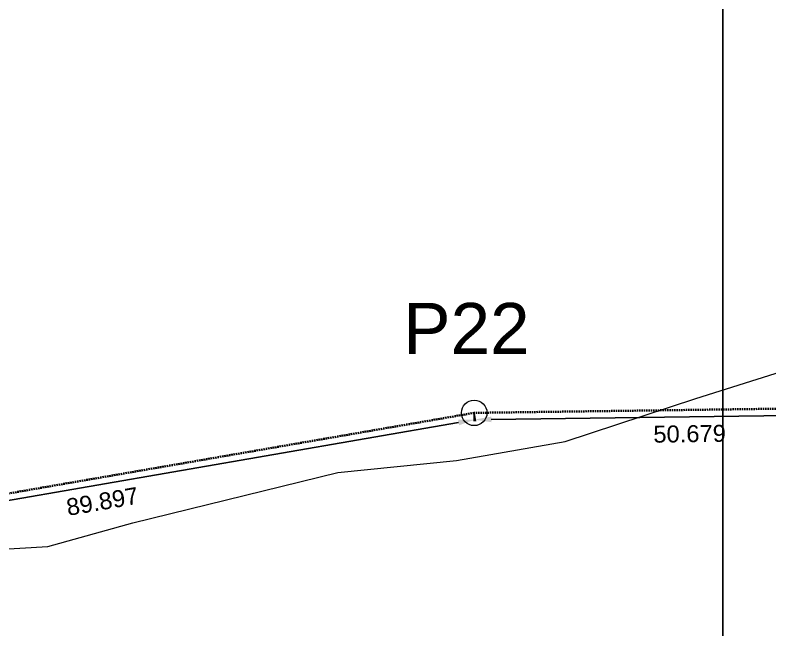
# Model space of a CAD drawing. Header units: millimetres. Extents: x 736950 to 740938, y 8500595 to 8502163.
# Drawn here: x 737816.6 to 737905.6, y 8501312.5 to 8501384.9 of the extents above; entities that cross this region are included whole.
import ezdxf
from ezdxf.enums import TextEntityAlignment as Align

# ---------------------------------------------------------------- set-up
doc = ezdxf.new("R2010")
doc.units = ezdxf.units.MM
doc.linetypes.add('DASHED', pattern=[0.75, 0.5, -0.25])
for name, color, linetype, lineweight in [('COTAS', 40, 'Continuous', 5), ('CUADROS', 9, 'Continuous', 20), ('PERIMETRO', 7, 'Continuous', 35), ('pista', 251, 'Continuous', 5), ('saiwite', 5, 'Continuous', 5)]:
    doc.layers.add(name, color=color, linetype=linetype, lineweight=lineweight)
doc.layers.add('Cuadricula Coordenadas', color=5, linetype='Continuous')
doc.styles.add('COTAS', font='arial.ttf')
doc.styles.add('CUADROS', font='arial.ttf')
doc.dimstyles.new('Copy of GenDist', dxfattribs={"dimtxt": 2, "dimasz": 2, "dimexe": 0.18, "dimexo": 0.0625, "dimgap": 1, "dimtad": 2, "dimdec": 3, "dimzin": 1, "dimdsep": 46, "dimtxsty": 'COTAS', "dimcen": 0.09, "dimadec": 3, "dimazin": 0, "dimtfac": 1, "dimtdec": 3, "dimtofl": 0, "dimtmove": 0, "dimatfit": 3, "dimfxl": 1, "dimtolj": 1, "dimtzin": 0, "dimarcsym": 0})

# ---------------------------------------------------------------- blocks, each defined once
blk = doc.blocks.new('*D170')
at = {"layer": 'COTAS', "color": 0, "lineweight": -2, "transparency": 16777216}
for p, q in [((737921.3914411347, 8501338.685259065), (737921.4039892543, 8501337.76962917)), ((737870.7170669332, 8501337.990799323), (737870.7296150527, 8501337.075169427)), ((737919.4017104844, 8501337.922206128), (737872.726960717, 8501337.282558668))]:
    blk.add_line(p, q, dxfattribs=at)
at = {"layer": 'COTAS', "color": 0, "transparency": 16777216}
for points in [[(737919.3971427941, 8501338.255508164), (737919.4062781747, 8501337.588904092), (737921.4015227015, 8501337.94961227)], [(737872.7223930267, 8501337.615860704), (737872.7315284073, 8501336.949256632), (737870.7271484999, 8501337.255152527)]]:
    blk.add_solid(points, dxfattribs=at)
at = {"layer": 'Defpoints', "color": 0, "transparency": 16777216}
for p in [(737921.3905846928, 8501338.747753197), (737870.7162104913, 8501338.053293455), (737870.7271484999, 8501337.255152527)]:
    blk.add_point(p, dxfattribs=at)
at = {"layer": 'COTAS', "color": 0, "transparency": 16777216, "insert": (737896.0920315072, 8501335.581426192), "char_height": 2, "attachment_point": 5, "rotation": 0.7851526971485969, "style": 'COTAS'}
blk.add_mtext('\\A1;50.679', dxfattribs=at)
blk = doc.blocks.new('*D171')
at = {"layer": 'COTAS', "color": 0, "lineweight": -2, "transparency": 16777216}
for p, q in [((737870.7268724409, 8501337.991709588), (737870.8829656921, 8501337.090108419)), ((737868.8815754931, 8501336.926287571), (737784.2435010294, 8501322.272987777)), ((737782.1474304083, 8501322.65604502), (737782.3035236595, 8501321.75444385))]:
    blk.add_line(p, q, dxfattribs=at)
at = {"layer": 'COTAS', "color": 0, "transparency": 16777216}
for points in [[(737868.8247117619, 8501337.254734868), (737868.9384392244, 8501336.597840274), (737870.8522592774, 8501337.26746996)], [(737784.1866372982, 8501322.601435075), (737784.3003647607, 8501321.94454048), (737782.2728172448, 8501321.93180539)]]:
    blk.add_solid(points, dxfattribs=at)
at = {"layer": 'Defpoints', "color": 0, "transparency": 16777216}
for p in [(737870.7162104913, 8501338.053293455), (737782.1367684586, 8501322.717628887), (737782.2728172448, 8501321.93180539)]:
    blk.add_point(p, dxfattribs=at)
at = {"layer": 'COTAS', "color": 0, "transparency": 16777216, "insert": (737826.9073279651, 8501327.608117875), "char_height": 2, "attachment_point": 5, "rotation": 9.822194070687267, "style": 'COTAS'}
blk.add_mtext('\\A1;89.897', dxfattribs=at)

msp = doc.modelspace()

# ---------------------------------------------------------------- hatches: boundary and pattern name
at = {"layer": 'pista'}
h = msp.add_hatch(dxfattribs=at)
h.set_pattern_fill('HONEY', color=256, scale=3, angle=9.94991650582834, style=0)
h.set_pattern_definition([(9.94991650582834, (1479841.21072825, -18.49207214638591), (0.4979252195647159, 0.4170677100899267), [0.375, -0.75]), (129.9499165058283, (1479841.21072825, -18.49207214638591), (-0.6101538418184378, 0.222682034283025), [0.3749999999999999, -0.7499999999999998]), (69.94991650582834, (1479841.21072825, -18.49207214638591), (-0.112228622253722, 0.6397497443729518), [-0.75, 0.375])])
h.paths.add_polyline_path([(737744.7999806425, 8501250.923935566), (737743.4751223363, 8501250.754223157), (737756.465848178, 8501242.026572531), (737763.5739612179, 8501242.006896213), (737770.002546867, 8501243.455222024), (737769.8468594846, 8501244.342704736), (737763.4750639071, 8501242.907173423), (737756.7405500773, 8501242.925815564)])
h.paths.add_polyline_path([(737794.2809870465, 8501256.017245878), (737809.7820272583, 8501263.709828075), (737823.391616501, 8501273.483615467), (737837.0791595323, 8501280.557800073), (737851.5530432165, 8501285.77819753), (737870.8510758049, 8501293.050216693, -0.9976846880626209), (737871.0089264096, 8501292.63424804), (737865.2748787645, 8501289.581801567, 0.7845063948290762), (737866.1540430214, 8501286.121818589), (737883.2588851704, 8501291.348365877), (737897.4188924351, 8501296.516943583), (737903.2981396064, 8501301.44146652, -0.5512150924587264), (737904.1219025984, 8501301.177325813), (737906.855912117, 8501297.98174819, 0.5618964424650519), (737910.2738656431, 8501298.536066804), (737914.22079628, 8501308.558674501), (737925.6412323939, 8501300.72656757, 0.340189525830376), (737928.7023693406, 8501300.894137181), (737936.9171069289, 8501306.117412793, -0.358727273887905), (737938.1716059428, 8501305.962964654), (737943.1732157968, 8501301.051021611, 0.3417074120720416), (737946.0555081918, 8501300.709858142), (737955.8779356404, 8501307.072689936), (737971.8320576148, 8501314.464803053), (737988.5677626224, 8501323.411181662), (738023.1375471824, 8501336.282937778), (738044.4246208373, 8501357.728329657), (738061.4456776979, 8501362.208386911), (738078.9085143938, 8501363.070318012), (738112.0997810266, 8501372.051506756), (738118.6561313582, 8501373.365123207), (738128.3493353954, 8501376.976906104), (738155.2251721952, 8501366.826195797), (738176.6167526407, 8501363.543890122), (738193.8053773039, 8501353.328603027), (738204.7313956148, 8501340.877429372), (738207.705198212, 8501335.751671141), (738214.35685511, 8501331.742925933), (738229.9282901662, 8501313.374534177), (738233.5603594936, 8501308.186787868), (738234.53883727, 8501308.358438132), (738230.6417003467, 8501313.924784988), (738214.9478837823, 8501332.43754055), (738208.3676942562, 8501336.403214611), (738205.4657963786, 8501341.405035153), (738194.387784551, 8501354.029418997), (738176.9261677533, 8501364.406946706), (738155.4549153853, 8501367.70147717), (738128.3514754312, 8501377.93815071), (738118.4090486554, 8501374.233504975), (738111.8936108743, 8501372.928085677), (738078.7671659255, 8501363.964436961), (738061.3074614278, 8501363.102660457), (738043.958527311, 8501358.536303693), (738022.6381405202, 8501337.057350922), (737988.196920163, 8501324.233464561), (737971.4304040315, 8501315.270615296), (737955.4419368334, 8501307.862588815), (737945.5806043665, 8501301.47455489, -0.3391433520832071), (737943.8038299843, 8501301.693147572), (737938.8116631231, 8501306.59581691, 0.3560082385246841), (737936.4342009705, 8501306.876887502), (737928.158540546, 8501301.61487459, -0.3502196171718997), (737926.1502499409, 8501301.468794718), (737914.5128481541, 8501309.44969617, 0.4302069892023044), (737913.4330382891, 8501309.014522241), (737909.4507249827, 8501298.90206584, -0.5704007069138802), (737907.5397775185, 8501298.566836312), (737904.9064502402, 8501301.644734057, 0.4931454261128044), (737902.7202336333, 8501302.131411942), (737896.9620044216, 8501297.308254998), (737882.9728831241, 8501292.20205278), (737866.0373022418, 8501287.027224885, -0.7384715771871906), (737865.6977918843, 8501288.787355538), (737871.5108758068, 8501291.881875956, 0.9119586051647783), (737870.5337161538, 8501293.892406015), (737851.2416702455, 8501286.62264278), (737836.7183275839, 8501281.384406622), (737822.9200107896, 8501274.252970394), (737809.3164408724, 8501264.483505804), (737793.8201376351, 8501256.79327439), (737778.9884914039, 8501246.402265295), (737769.846859484, 8501244.34270474), (737770.0025468671, 8501243.455222024), (737779.3594973255, 8501245.563292695)])
h.paths.add_polyline_path([(738260.5182952256, 8501271.251537092), (738234.538837269, 8501308.358438132), (738233.56035949, 8501308.186787868), (738259.6897886079, 8501270.86568047), (738269.3749442189, 8501234.589470252), (738274.5057655985, 8501215.583008338), (738279.7983711922, 8501189.602392923), (738280.7089290785, 8501189.641305126), (738275.382018582, 8501215.790318219), (738270.2441657205, 8501234.822827347)])

# ---------------------------------------------------------------- linework, layer by layer
at = {"layer": 'COTAS'}
msp.add_circle((737870.7162104913, 8501338.053293455), 1.5, dxfattribs=at)
at = {"layer": 'Cuadricula Coordenadas', "color": 8}
msp.add_line((737900, 8500595.507225098), (737900, 8502130.641312933), dxfattribs=at)
at = {"layer": 'PERIMETRO', "linetype": 'DASHED', "ltscale": 0.35}
msp.add_lwpolyline([(738505.2945807902, 8501473.002765065), (738158.5425738312, 8501412.173509907), (738158.5425738312, 8501412.173509907), (738158.5425738312, 8501412.173509907), (738158.5425738312, 8501412.173509907), (738042.3158710625, 8501381.498171696), (737981.1961052574, 8501351.494217444), (737950.6537477591, 8501343.089650117), (737921.3905846927, 8501338.747753197), (737870.7162104911, 8501338.053293455), (737782.1367684584, 8501322.717628885), (737738.6411665253, 8501340.79069492), (737735.1536829113, 8501350.925961591), (737703.608889051, 8501372.260051185), (737683.200969866, 8501281.329551859)], dxfattribs=at)
at = {"layer": 'saiwite'}
for p, q in [((737896.8082627626, 8501339.761130739), (737933.9488358692, 8501351.433169214)), ((737881.4338150028, 8501334.695510456), (737896.8082627626, 8501339.761130739)), ((737868.6145552436, 8501332.446681302), (737881.4338150028, 8501334.695510456)), ((737854.6364352278, 8501331.009647315), (737868.6145552436, 8501332.446681302)), ((737830.5123543281, 8501325.084222551), (737854.6364352278, 8501331.009647315)), ((737820.495445466, 8501322.311905166), (737830.5123543281, 8501325.084222551)), ((737799.3843134387, 8501320.977012696), (737820.495445466, 8501322.311905166))]:
    msp.add_line(p, q, dxfattribs=at)

# ---------------------------------------------------------------- texts
at = {"layer": 'CUADROS', "style": 'CUADROS'}
msp.add_text('P22', height=6, dxfattribs=at).set_placement((737869.7918663681, 8501348.010481209), align=Align.MIDDLE_CENTER)

# ---------------------------------------------------------------- dimensions: what is measured, and where the dimension line sits
at = {"layer": 'COTAS'}
for p1, p2, distance, picture, middle in [((737921.3905846928, 8501338.747753197), (737870.7162104913, 8501338.053293455), 0.7982158738214001, '*D170', (737896.0920315072, 8501335.581426192)), ((737870.7162104913, 8501338.053293455), (737782.1367684585, 8501322.717628887), 0.7975135354282251, '*D171', (737826.9073279651, 8501327.608117875))]:
    dim = msp.add_aligned_dim(p1=p1, p2=p2, distance=distance, dimstyle='Copy of GenDist', dxfattribs=at)
    dim.commit()
    dim.dimension.update_dxf_attribs({"geometry": picture, "text_midpoint": middle})

doc.saveas('drawing.dxf')
